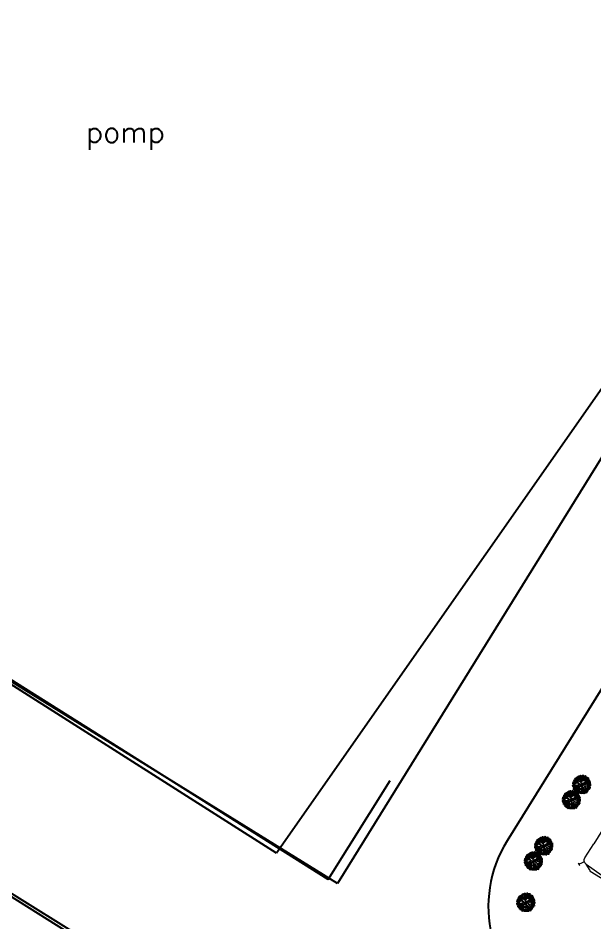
# Model space of a CAD drawing. Header units: metres. Extents: x 324293 to 653279, y 3585589 to 7191434.
# Drawn here: x 334366.3 to 334404.7, y 3600328.6 to 3600388.9 of the extents above; entities that cross this region are included whole.
import ezdxf

# ---------------------------------------------------------------- set-up
doc = ezdxf.new("R2010")
doc.units = ezdxf.units.M
doc.layers.add('andaze', color=1, linetype='Continuous', lineweight=5)
doc.layers.add('tree 1', color=66, linetype='Continuous', lineweight=5)
for name, color, linetype in [('asfalt', 16, 'Continuous'), ('cahman', 80, 'Continuous'), ('divar', 255, 'Continuous'), ('masir', 25, 'Continuous'), ('point pump grid', 44, 'Continuous'), ('sakhteman', 7, 'Continuous'), ('sang jadval', 251, 'Continuous')]:
    doc.layers.add(name, color=color, linetype=linetype)
doc.styles.get("Standard").update_dxf_attribs({"font": 'simplex.shx'})

# ---------------------------------------------------------------- blocks, each defined once
blk = doc.blocks.new('rr')
at = {"layer": 'andaze'}
for p, q in [((334338.372, 3600177.013, 1325.8), (334338.512, 3600177.245, 1325.8)), ((334338.559, 3600177.213, 1325.8), (334338.466, 3600177.277, 1325.8)), ((334338.466, 3600177.277, 1325.8), (334338.527, 3600177.265, 1325.8)), ((334338.527, 3600177.265, 1325.8), (334338.559, 3600177.213, 1325.8)), ((334338.179, 3600177.021, 1325.8), (334337.469, 3600176.697, 1325.8)), ((334338.457, 3600176.926, 1325.8), (334338.894, 3600176.104, 1325.8)), ((334338.741, 3600176.696, 1325.8), (334338.458, 3600176.924, 1325.8)), ((334336.378, 3600176.326, 1325.8), (334336.347, 3600176.272, 1325.8)), ((334336.366, 3600176.213, 1325.8), (334336.378, 3600176.326, 1325.8)), ((334336.76, 3600176.374, 1325.8), (334337.469, 3600176.697, 1325.8)), ((334339.272, 3600175.6, 1325.8), (334338.815, 3600176.602, 1325.8)), ((334336.347, 3600176.272, 1325.8), (334336.366, 3600176.213, 1325.8)), ((334336.639, 3600176.223, 1325.8), (334336.372, 3600176.269, 1325.8)), ((334336.636, 3600175.736, 1325.8), (334336.649, 3600176.1, 1325.8)), ((334336.649, 3600176.102, 1325.8), (334336.982, 3600175.233, 1325.8)), ((334338.912, 3600176.064, 1325.8), (334339.034, 3600176.12, 1325.8)), ((334337.116, 3600174.617, 1325.8), (334336.659, 3600175.619, 1325.8)), ((334338.766, 3600175.725, 1325.8), (334338.059, 3600175.403, 1325.8)), ((334338.372, 3600175.546, 1325.8), (334338.501, 3600175.262, 1325.8)), ((334338.41, 3600175.563, 1325.8), (334338.54, 3600175.279, 1325.8)), ((334338.563, 3600175.533, 1325.8), (334338.448, 3600175.481, 1325.8)), ((334338.735, 3600175.665, 1325.8), (334338.543, 3600175.577, 1325.8)), ((334338.543, 3600175.577, 1325.8), (334338.563, 3600175.533, 1325.8)), ((334338.924, 3600175.554, 1325.8), (334338.633, 3600175.421, 1325.8)), ((334338.768, 3600175.593, 1325.8), (334338.735, 3600175.665, 1325.8)), ((334338.809, 3600175.612, 1325.8), (334338.768, 3600175.593, 1325.8)), ((334338.85, 3600175.52, 1325.8), (334338.809, 3600175.612, 1325.8)), ((334338.865, 3600175.527, 1325.8), (334338.962, 3600175.313, 1325.8)), ((334338.924, 3600175.554, 1325.8), (334339.022, 3600175.34, 1325.8)), ((334339.074, 3600175.438, 1325.8), (334339.24, 3600175.514, 1325.8)), ((334337.001, 3600175.193, 1325.8), (334336.878, 3600175.137, 1325.8)), ((334337.353, 3600175.081, 1325.8), (334338.059, 3600175.403, 1325.8)), ((334337.51, 3600175.007, 1325.8), (334337.455, 3600175.128, 1325.8)), ((334337.708, 3600175.243, 1325.8), (334338.293, 3600173.96, 1325.8)), ((334337.747, 3600175.261, 1325.8), (334338.329, 3600173.984, 1325.8)), ((334338.201, 3600175.35, 1325.8), (334337.791, 3600175.163, 1325.8)), ((334338.401, 3600175.248, 1325.8), (334337.864, 3600175.003, 1325.8)), ((334337.914, 3600175.219, 1325.8), (334337.987, 3600175.059, 1325.8)), ((334338.079, 3600175.412, 1325.8), (334338.483, 3600175.206, 1325.8)), ((334338.342, 3600175.18, 1325.8), (334338.084, 3600175.063, 1325.8)), ((334338.084, 3600175.063, 1325.8), (334338.112, 3600175.002, 1325.8)), ((334338.129, 3600175.435, 1325.8), (334338.484, 3600175.254, 1325.8)), ((334338.342, 3600175.18, 1325.8), (334338.402, 3600175.208, 1325.8)), ((334338.464, 3600174.912, 1325.8), (334338.342, 3600175.18, 1325.8)), ((334338.395, 3600175.223, 1325.8), (334338.424, 3600175.236, 1325.8)), ((334338.402, 3600175.208, 1325.8), (334338.395, 3600175.223, 1325.8)), ((334338.464, 3600174.912, 1325.8), (334338.594, 3600175.058, 1325.8)), ((334338.483, 3600175.206, 1325.8), (334338.689, 3600175.3, 1325.8)), ((334338.484, 3600175.254, 1325.8), (334338.671, 3600175.339, 1325.8)), ((334338.519, 3600175.223, 1325.8), (334338.954, 3600174.269, 1325.8)), ((334338.558, 3600175.24, 1325.8), (334338.995, 3600174.28, 1325.8)), ((334338.6, 3600175.148, 1325.8), (334339.022, 3600175.34, 1325.8)), ((334338.633, 3600175.421, 1325.8), (334338.775, 3600175.11, 1325.8)), ((334338.657, 3600175.021, 1325.8), (334338.784, 3600175.078, 1325.8)), ((334338.771, 3600175.108, 1325.8), (334339.229, 3600175.316, 1325.8)), ((334339.155, 3600174.264, 1325.8), (334338.771, 3600175.108, 1325.8)), ((334339.349, 3600175.052, 1325.8), (334338.891, 3600174.843, 1325.8)), ((334339.229, 3600175.316, 1325.8), (334339.76, 3600174.151, 1325.8)), ((334337.355, 3600174.654, 1325.8), (334337.202, 3600174.585, 1325.8)), ((334337.205, 3600174.646, 1325.8), (334337.547, 3600174.802, 1325.8)), ((334337.271, 3600174.502, 1325.8), (334337.205, 3600174.646, 1325.8)), ((334337.613, 3600174.658, 1325.8), (334337.271, 3600174.502, 1325.8)), ((334337.49, 3600174.998, 1325.8), (334337.51, 3600175.007, 1325.8)), ((334337.574, 3600174.814, 1325.8), (334337.49, 3600174.998, 1325.8)), ((334337.547, 3600174.802, 1325.8), (334337.613, 3600174.658, 1325.8)), ((334337.561, 3600174.808, 1325.8), (334337.847, 3600174.939, 1325.8)), ((334337.626, 3600174.664, 1325.8), (334337.561, 3600174.808, 1325.8)), ((334337.913, 3600174.795, 1325.8), (334337.626, 3600174.664, 1325.8)), ((334337.715, 3600174.63, 1325.8), (334337.873, 3600174.702, 1325.8)), ((334338.026, 3600173.947, 1325.8), (334337.715, 3600174.63, 1325.8)), ((334337.873, 3600174.702, 1325.8), (334338.184, 3600174.019, 1325.8)), ((334338.169, 3600174.778, 1325.8), (334337.965, 3600174.782, 1325.8)), ((334338.112, 3600175.002, 1325.8), (334338.001, 3600174.951, 1325.8)), ((334338.001, 3600174.951, 1325.8), (334338.057, 3600174.83, 1325.8)), ((334338.039, 3600174.6, 1325.8), (334338.672, 3600174.888, 1325.8)), ((334338.057, 3600174.83, 1325.8), (334338.13, 3600174.863, 1325.8)), ((334338.13, 3600174.863, 1325.8), (334338.169, 3600174.778, 1325.8)), ((334338.166, 3600174.658, 1325.8), (334338.209, 3600174.565, 1325.8)), ((334338.169, 3600174.778, 1325.8), (334338.464, 3600174.912, 1325.8)), ((334338.209, 3600174.565, 1325.8), (334338.342, 3600174.625, 1325.8)), ((334338.342, 3600174.625, 1325.8), (334338.399, 3600174.501, 1325.8)), ((334338.594, 3600174.74, 1325.8), (334338.461, 3600174.679, 1325.8)), ((334338.461, 3600174.679, 1325.8), (334338.517, 3600174.555, 1325.8)), ((334338.551, 3600174.834, 1325.8), (334338.594, 3600174.74, 1325.8)), ((334338.844, 3600174.948, 1325.8), (334338.717, 3600174.89, 1325.8)), ((334338.895, 3600174.836, 1325.8), (334338.768, 3600174.778, 1325.8)), ((334337.447, 3600174.493, 1325.8), (334337.641, 3600174.581, 1325.8)), ((334337.764, 3600173.797, 1325.8), (334337.447, 3600174.493, 1325.8)), ((334337.641, 3600174.581, 1325.8), (334337.958, 3600173.885, 1325.8)), ((334338.399, 3600174.501, 1325.8), (334338.328, 3600174.469, 1325.8)), ((334338.328, 3600174.469, 1325.8), (334338.345, 3600174.432, 1325.8)), ((334338.345, 3600174.432, 1325.8), (334338.402, 3600174.458, 1325.8)), ((334338.402, 3600174.458, 1325.8), (334338.415, 3600174.429, 1325.8)), ((334338.415, 3600174.429, 1325.8), (334338.407, 3600174.394, 1325.8)), ((334338.407, 3600174.394, 1325.8), (334338.475, 3600174.338, 1325.8)), ((334338.475, 3600174.338, 1325.8), (334338.504, 3600174.275, 1325.8)), ((334338.504, 3600174.275, 1325.8), (334338.546, 3600174.251, 1325.8)), ((334338.517, 3600174.555, 1325.8), (334338.588, 3600174.588, 1325.8)), ((334338.558, 3600174.226, 1325.8), (334338.543, 3600174.19, 1325.8)), ((334338.543, 3600174.19, 1325.8), (334338.573, 3600174.123, 1325.8)), ((334338.546, 3600174.251, 1325.8), (334338.558, 3600174.226, 1325.8)), ((334338.604, 3600174.551, 1325.8), (334338.548, 3600174.525, 1325.8)), ((334338.548, 3600174.525, 1325.8), (334338.561, 3600174.496, 1325.8)), ((334338.561, 3600174.496, 1325.8), (334338.593, 3600174.479, 1325.8)), ((334338.588, 3600174.588, 1325.8), (334338.604, 3600174.551, 1325.8)), ((334338.593, 3600174.479, 1325.8), (334338.59, 3600174.391, 1325.8)), ((334338.59, 3600174.391, 1325.8), (334338.619, 3600174.328, 1325.8)), ((334338.619, 3600174.328, 1325.8), (334338.61, 3600174.279, 1325.8)), ((334338.61, 3600174.279, 1325.8), (334338.621, 3600174.255, 1325.8)), ((334338.621, 3600174.255, 1325.8), (334338.658, 3600174.242, 1325.8)), ((334338.658, 3600174.242, 1325.8), (334338.688, 3600174.176, 1325.8)), ((334339.452, 3600174.351, 1325.8), (334338.696, 3600174.006, 1325.8)), ((334339.452, 3600174.351, 1325.8), (334342.709, 3600167.206, 1325.8)), ((334339.635, 3600174.426, 1325.8), (334339.455, 3600174.345, 1325.8)), ((334337.958, 3600173.885, 1325.8), (334337.764, 3600173.797, 1325.8)), ((334338.236, 3600173.92, 1325.8), (334337.877, 3600173.756, 1325.8)), ((334337.877, 3600173.756, 1325.8), (334338.002, 3600173.483, 1325.8)), ((334337.939, 3600173.661, 1325.8), (334338.696, 3600174.006, 1325.8)), ((334338.184, 3600174.019, 1325.8), (334338.026, 3600173.947, 1325.8)), ((334338.696, 3600174.006, 1325.8), (334338.938, 3600173.475, 1325.8)), ((334339.76, 3600174.151, 1325.8), (334339.581, 3600174.069, 1325.8)), ((334339.678, 3600173.856, 1325.8), (334340.032, 3600174.018, 1325.8)), ((334340.032, 3600174.018, 1325.8), (334340.517, 3600172.954, 1325.8)), ((334337.939, 3600173.661, 1325.8), (334341.196, 3600166.517, 1325.8)), ((334338.002, 3600173.483, 1325.8), (334338.017, 3600173.491, 1325.8)), ((334338.165, 3600173.167, 1325.8), (334337.811, 3600173.005, 1325.8)), ((334337.811, 3600173.005, 1325.8), (334338.296, 3600171.942, 1325.8)), ((334340.517, 3600172.954, 1325.8), (334340.163, 3600172.793, 1325.8)), ((334339.211, 3600172.877, 1325.8), (334339.404, 3600172.452, 1325.8)), ((334338.296, 3600171.942, 1325.8), (334338.65, 3600172.103, 1325.8)), ((334339.677, 3600171.855, 1325.8), (334340.964, 3600169.032, 1325.8)), ((334341.491, 3600169.879, 1325.8), (334341.845, 3600170.041, 1325.8)), ((334341.845, 3600170.041, 1325.8), (334342.33, 3600168.977, 1325.8)), ((334339.978, 3600169.19, 1325.8), (334339.624, 3600169.028, 1325.8)), ((334339.624, 3600169.028, 1325.8), (334340.109, 3600167.965, 1325.8)), ((334342.33, 3600168.977, 1325.8), (334341.976, 3600168.816, 1325.8)), ((334342.025, 3600168.709, 1325.8), (334342.378, 3600168.87, 1325.8)), ((334342.378, 3600168.87, 1325.8), (334342.863, 3600167.807, 1325.8)), ((334341.236, 3600168.434, 1325.8), (334341.953, 3600166.861, 1325.8)), ((334340.109, 3600167.965, 1325.8), (334340.463, 3600168.126, 1325.8)), ((334340.512, 3600168.019, 1325.8), (334340.158, 3600167.858, 1325.8)), ((334340.158, 3600167.858, 1325.8), (334340.643, 3600166.794, 1325.8)), ((334342.863, 3600167.807, 1325.8), (334342.509, 3600167.645, 1325.8)), ((334340.643, 3600166.794, 1325.8), (334340.996, 3600166.956, 1325.8)), ((334342.709, 3600167.206, 1325.8), (334341.953, 3600166.861, 1325.8)), ((334343.147, 3600166.943, 1325.8), (334342.128, 3600166.478, 1325.8)), ((334342.459, 3600166.962, 1325.8), (334342.584, 3600166.687, 1325.8)), ((334342.556, 3600167.046, 1325.8), (334342.696, 3600166.738, 1325.8)), ((334343.185, 3600166.859, 1325.8), (334343.147, 3600166.943, 1325.8)), ((334341.196, 3600166.517, 1325.8), (334341.953, 3600166.861, 1325.8)), ((334341.418, 3600166.528, 1325.8), (334341.559, 3600166.219, 1325.8)), ((334341.546, 3600166.546, 1325.8), (334341.671, 3600166.27, 1325.8)), ((334342.166, 3600166.394, 1325.8), (334343.185, 3600166.859, 1325.8)), ((334341.109, 3600166.014, 1325.8), (334342.128, 3600166.478, 1325.8)), ((334342.166, 3600166.394, 1325.8), (334341.147, 3600165.93, 1325.8)), ((334341.147, 3600165.93, 1325.8), (334341.109, 3600166.014, 1325.8))]:
    blk.add_line(p, q, dxfattribs=at)
for centre, radius in [((334338.777, 3600175.358, 1325.8), 0.0927), ((334337.708, 3600174.992, 1325.8), 0.0885), ((334339.262, 3600174.741, 1325.8), 0.063), ((334339.024, 3600173.287, 1325.8), 0.0909), ((334339.024, 3600173.287, 1325.8), 0.0726), ((334339.024, 3600173.287, 1325.8), 0)]:
    blk.add_circle(centre, radius, dxfattribs=at)
for centre, radius, start, end in [((334338.268, 3600176.826, 1325.8), 0.215, 28.0173, 114.5058), ((334336.849, 3600176.179, 1325.8), 0.215, 114.5058, 200.9942), ((334338.579, 3600176.495, 1325.8), 0.259, 24.5057, 51.1743), ((334338.652, 3600175.975, 1325.8), 0.275, 294.5057, 28.0173), ((334336.894, 3600175.727, 1325.8), 0.259, 177.8372, 204.5057), ((334338.955, 3600175.439, 1325.8), 0.119, 304.1294, 104.8821), ((334339.213, 3600175.573, 1325.8), 0.0647, 294.5057, 24.5057), ((334337.239, 3600175.331, 1325.8), 0.275, 200.9942, 294.5057), ((334337.175, 3600174.644, 1325.8), 0.0647, 204.5057, 294.5057), ((334338.179, 3600173.833, 1325.8), 0.461, 126.0286, 137.3767), ((334338.179, 3600173.833, 1325.8), 0.461, 94.6871, 104.2502), ((334338.179, 3600173.833, 1325.8), 0.461, 37.0526, 89.0099), ((334339.569, 3600172.091, 1325.8), 2.263, 92.9493, 114.5058), ((334338.179, 3600173.833, 1325.8), 0.461, 172.9098, 255.6385), ((334338.179, 3600173.833, 1325.8), 0.255, 171.198, 191.7904), ((334339.569, 3600172.091, 1325.8), 2.263, 114.5058, 136.0622), ((334338.179, 3600173.833, 1325.8), 0.255, 135.7215, 159.2618), ((334338.179, 3600173.833, 1325.8), 0.255, 76.6113, 95.6895), ((334338.179, 3600173.833, 1325.8), 0.255, 43.2804, 63.2641), ((334339.075, 3600173.176, 1325.8), 0.328, 114.5058, 294.5057), ((334339.075, 3600173.176, 1325.8), 0.328, 294.5057, 114.5058), ((334339.541, 3600172.154, 1325.8), 0.328, 294.5057, 114.5058), ((334339.541, 3600172.154, 1325.8), 0.328, 114.5058, 294.5057), ((334341.1, 3600168.733, 1325.8), 0.328, 294.5057, 114.5058), ((334341.1, 3600168.733, 1325.8), 0.328, 114.5058, 294.5057), ((334341.209, 3600168.494, 1325.8), 1.977, 294.5057, 319.3709), ((334341.209, 3600168.494, 1325.8), 1.977, 269.6406, 294.5057)]:
    blk.add_arc(centre, radius, start, end, dxfattribs=at)
for points in [[(334338.466, 3600177.277, 1325.8), (334338.527, 3600177.265, 1325.8), (334338.559, 3600177.213, 1325.8)], [(334336.378, 3600176.326, 1325.8), (334336.347, 3600176.272, 1325.8), (334336.366, 3600176.213, 1325.8)], [(334338.501, 3600175.262, 1325.8), (334338.54, 3600175.279, 1325.8), (334338.372, 3600175.546, 1325.8), (334338.41, 3600175.563, 1325.8)], [(334338.329, 3600173.984, 1325.8), (334338.293, 3600173.96, 1325.8), (334337.747, 3600175.261, 1325.8), (334337.708, 3600175.243, 1325.8)], [(334338.519, 3600175.223, 1325.8), (334338.558, 3600175.24, 1325.8), (334338.954, 3600174.269, 1325.8), (334338.995, 3600174.28, 1325.8)]]:
    blk.add_solid(points, dxfattribs=at)
blk = doc.blocks.new('ugvhd')
at = {"layer": 'tree 1', "color": 92, "linetype": 'ByBlock'}
for p, q in [((3788.261, 582.217), (3788.176, 582.141)), ((3788.19, 582.198), (3788.286, 582.168)), ((3788.222, 582.224), (3788.231, 582.141)), ((3788.282, 582.249), (3788.292, 582.166)), ((3788.289, 582.202), (3788.299, 582.119)), ((3788.439, 582.234), (3788.354, 582.158)), ((3788.368, 582.216), (3788.464, 582.186)), ((3788.4, 582.241), (3788.409, 582.158)), ((3788.593, 582.221), (3788.507, 582.145)), ((3788.521, 582.202), (3788.618, 582.172)), ((3788.553, 582.228), (3788.563, 582.145)), ((3787.784, 581.725), (3787.698, 581.649)), ((3787.712, 581.707), (3787.809, 581.677)), ((3787.817, 581.619), (3787.732, 581.543)), ((3787.744, 581.732), (3787.754, 581.649)), ((3787.745, 581.6), (3787.842, 581.57)), ((3787.837, 581.897), (3787.751, 581.821)), ((3787.84, 581.81), (3787.755, 581.734)), ((3787.765, 581.878), (3787.862, 581.848)), ((3787.769, 581.791), (3787.865, 581.761)), ((3787.854, 581.676), (3787.769, 581.6)), ((3787.778, 581.626), (3787.787, 581.543)), ((3787.868, 581.727), (3787.782, 581.651)), ((3787.782, 581.657), (3787.879, 581.628)), ((3787.786, 581.628), (3787.936, 581.623)), ((3787.944, 581.623), (3787.789, 581.636)), ((3787.882, 581.697), (3787.791, 581.687)), ((3787.796, 581.708), (3787.893, 581.678)), ((3787.797, 581.904), (3787.807, 581.821)), ((3787.797, 581.697), (3787.848, 581.7)), ((3787.918, 581.692), (3787.799, 581.713)), ((3787.801, 581.817), (3787.81, 581.734)), ((3787.815, 581.683), (3787.824, 581.6)), ((3787.913, 581.736), (3787.817, 581.78)), ((3787.909, 581.852), (3787.824, 581.776)), ((3787.828, 581.734), (3787.838, 581.651)), ((3787.9, 581.814), (3787.838, 581.839)), ((3787.838, 581.833), (3787.934, 581.804)), ((3787.935, 581.914), (3787.849, 581.838)), ((3787.944, 582.031), (3787.858, 581.955)), ((3787.863, 581.895), (3787.96, 581.865)), ((3787.87, 581.859), (3787.879, 581.776)), ((3787.972, 581.862), (3787.871, 581.906)), ((3787.872, 582.012), (3787.969, 581.983)), ((3787.972, 581.865), (3787.882, 581.909)), ((3787.951, 581.623), (3787.887, 581.556)), ((3787.99, 581.865), (3787.889, 581.919)), ((3787.895, 581.921), (3787.905, 581.838)), ((3787.981, 581.6), (3787.895, 581.524)), ((3787.972, 581.814), (3787.9, 581.814)), ((3787.904, 582.038), (3787.914, 581.955)), ((3787.909, 581.582), (3788.006, 581.552)), ((3787.962, 581.7), (3787.913, 581.736)), ((3787.959, 581.7), (3787.918, 581.692)), ((3787.969, 581.811), (3787.931, 581.783)), ((3788.018, 581.745), (3787.932, 581.669)), ((3788.024, 581.591), (3787.939, 581.515)), ((3787.941, 581.607), (3787.951, 581.524)), ((3788.03, 582.106), (3787.945, 582.031)), ((3787.946, 581.727), (3788.043, 581.697)), ((3788.075, 581.667), (3787.951, 581.623)), ((3788.08, 581.667), (3787.954, 581.749)), ((3787.958, 582.088), (3788.055, 582.058)), ((3788.039, 581.746), (3787.959, 581.7)), ((3788.05, 582.031), (3787.965, 581.955)), ((3788.023, 581.911), (3787.972, 581.94)), ((3788.134, 581.862), (3787.972, 581.862)), ((3788.07, 581.757), (3787.972, 581.814)), ((3788.049, 581.754), (3787.972, 581.811)), ((3787.978, 581.752), (3787.988, 581.669)), ((3787.979, 582.012), (3788.075, 581.982)), ((3787.985, 581.598), (3787.994, 581.515)), ((3787.991, 582.114), (3788, 582.031)), ((3788.049, 581.979), (3787.995, 582.038)), ((3788.096, 581.856), (3788.01, 581.78)), ((3788.011, 582.038), (3788.02, 581.955)), ((3788.098, 582.107), (3788.013, 582.032)), ((3788.132, 582.022), (3788.021, 582.058)), ((3788.062, 581.659), (3788.021, 581.548)), ((3788.07, 581.911), (3788.023, 581.911)), ((3788.024, 581.837), (3788.121, 581.807)), ((3788.075, 581.656), (3788.026, 581.55)), ((3788.027, 582.089), (3788.123, 582.059)), ((3788.114, 581.966), (3788.029, 581.891)), ((3788.031, 581.703), (3788.091, 581.672)), ((3788.134, 581.736), (3788.039, 581.746)), ((3788.043, 581.948), (3788.139, 581.918)), ((3788.075, 581.914), (3788.049, 581.979)), ((3788.129, 581.744), (3788.049, 581.754)), ((3788.056, 581.863), (3788.066, 581.78)), ((3788.059, 582.115), (3788.068, 582.032)), ((3788.152, 581.744), (3788.067, 581.818)), ((3788.134, 582.027), (3788.07, 582.107)), ((3788.147, 581.739), (3788.07, 581.757)), ((3788.075, 581.974), (3788.085, 581.891)), ((3788.139, 581.865), (3788.075, 581.914)), ((3788.173, 581.685), (3788.075, 581.667)), ((3788.078, 581.659), (3788.168, 581.679)), ((3788.08, 582.107), (3788.132, 582.04)), ((3788.132, 582.04), (3788.091, 582.118)), ((3788.147, 582.033), (3788.098, 582.123)), ((3788.19, 582.158), (3788.105, 582.082)), ((3788.119, 582.14), (3788.215, 582.11)), ((3788.209, 581.789), (3788.123, 581.713)), ((3788.215, 582.062), (3788.13, 581.986)), ((3788.191, 581.999), (3788.134, 582.027)), ((3788.237, 581.8), (3788.134, 581.862)), ((3788.137, 581.77), (3788.234, 581.741)), ((3788.201, 581.739), (3788.142, 581.739)), ((3788.144, 582.044), (3788.24, 582.014)), ((3788.266, 581.77), (3788.145, 581.852)), ((3788.191, 582.004), (3788.147, 582.033)), ((3788.222, 581.749), (3788.147, 581.739)), ((3788.151, 582.165), (3788.16, 582.082)), ((3788.169, 581.796), (3788.179, 581.713)), ((3788.227, 581.749), (3788.173, 581.685)), ((3788.212, 581.746), (3788.173, 581.685)), ((3788.176, 582.069), (3788.185, 581.986)), ((3788.198, 582.082), (3788.183, 582.112)), ((3788.186, 581.981), (3788.204, 582.107)), ((3788.206, 581.935), (3788.186, 581.981)), ((3788.186, 581.981), (3788.206, 581.914)), ((3788.258, 581.576), (3788.189, 581.504)), ((3788.237, 582.001), (3788.191, 582.004)), ((3788.276, 581.994), (3788.191, 581.999)), ((3788.204, 582.107), (3788.196, 582.164)), ((3788.261, 581.574), (3788.201, 581.504)), ((3788.206, 581.914), (3788.204, 581.826)), ((3788.214, 581.821), (3788.206, 581.935)), ((3788.294, 582.057), (3788.209, 581.981)), ((3788.212, 581.504), (3788.274, 581.576)), ((3788.222, 582.038), (3788.319, 582.008)), ((3788.258, 581.77), (3788.222, 581.749)), ((3788.26, 581.759), (3788.227, 581.749)), ((3788.289, 581.999), (3788.237, 582.001)), ((3788.289, 581.767), (3788.237, 581.8)), ((3788.297, 582.056), (3788.24, 582.174)), ((3788.329, 582.195), (3788.243, 582.119)), ((3788.255, 582.064), (3788.264, 581.981)), ((3788.257, 582.176), (3788.354, 582.146)), ((3788.338, 581.607), (3788.258, 581.576)), ((3788.26, 581.759), (3788.291, 581.687)), ((3788.346, 581.597), (3788.261, 581.574)), ((3788.279, 581.741), (3788.266, 581.77)), ((3788.307, 581.88), (3788.271, 581.945)), ((3788.389, 581.904), (3788.276, 581.994)), ((3788.281, 581.777), (3788.304, 581.878)), ((3788.299, 581.677), (3788.281, 581.764)), ((3788.297, 582.136), (3788.289, 582.187)), ((3788.289, 581.999), (3788.299, 582.063)), ((3788.304, 581.685), (3788.289, 581.767)), ((3788.291, 581.775), (3788.307, 581.88)), ((3788.297, 582.187), (3788.302, 582.138)), ((3788.299, 582.063), (3788.297, 582.136)), ((3788.297, 582.007), (3788.299, 581.989)), ((3788.348, 581.599), (3788.297, 581.672)), ((3788.299, 582.043), (3788.307, 582.19)), ((3788.309, 581.976), (3788.299, 582.043)), ((3788.343, 581.617), (3788.299, 581.677)), ((3788.384, 581.597), (3788.302, 581.525)), ((3788.345, 581.628), (3788.304, 581.685)), ((3788.305, 581.535), (3788.356, 581.605)), ((3788.369, 581.599), (3788.305, 581.535)), ((3788.397, 581.906), (3788.309, 581.976)), ((3788.345, 582.102), (3788.317, 582.187)), ((3788.387, 581.597), (3788.343, 581.617)), ((3788.387, 581.597), (3788.345, 581.628)), ((3788.348, 582.105), (3788.359, 582.195)), ((3788.384, 582.027), (3788.348, 582.105)), ((3788.369, 581.579), (3788.351, 581.476)), ((3788.384, 581.597), (3788.354, 581.471)), ((3788.379, 581.922), (3788.387, 582.025)), ((3788.395, 581.911), (3788.384, 582.027)), ((3788.384, 581.597), (3788.438, 581.713)), ((3788.384, 581.597), (3788.449, 581.705)), ((3788.384, 581.597), (3788.4, 581.553)), ((3788.387, 582.027), (3788.436, 582.195)), ((3788.438, 581.713), (3788.389, 581.904)), ((3788.433, 581.788), (3788.397, 581.906)), ((3788.402, 581.612), (3788.397, 581.597)), ((3788.397, 581.597), (3788.407, 581.556)), ((3788.486, 582.071), (3788.401, 581.995)), ((3788.488, 582.165), (3788.402, 582.089)), ((3788.407, 581.556), (3788.413, 581.597)), ((3788.413, 581.628), (3788.454, 581.697)), ((3788.413, 581.605), (3788.464, 581.638)), ((3788.413, 581.597), (3788.413, 581.628)), ((3788.415, 582.052), (3788.511, 582.022)), ((3788.415, 581.594), (3788.454, 581.625)), ((3788.416, 582.146), (3788.513, 582.116)), ((3788.418, 581.589), (3788.567, 581.473)), ((3788.418, 581.576), (3788.534, 581.488)), ((3788.42, 581.55), (3788.418, 581.576)), ((3788.426, 581.584), (3788.485, 581.633)), ((3788.431, 581.806), (3788.474, 581.95)), ((3788.446, 581.777), (3788.433, 581.788)), ((3788.449, 581.705), (3788.436, 581.775)), ((3788.438, 581.79), (3788.454, 581.852)), ((3788.446, 581.782), (3788.48, 581.96)), ((3788.454, 581.705), (3788.446, 581.777)), ((3788.447, 582.078), (3788.456, 581.995)), ((3788.448, 582.172), (3788.458, 582.089)), ((3788.454, 581.733), (3788.57, 581.8)), ((3788.454, 581.625), (3788.49, 581.638)), ((3788.459, 581.718), (3788.552, 581.78)), ((3788.462, 581.705), (3788.575, 581.795)), ((3788.5, 582.1), (3788.467, 582.192)), ((3788.48, 581.96), (3788.506, 581.997)), ((3788.482, 581.953), (3788.539, 581.971)), ((3788.485, 581.633), (3788.511, 581.633)), ((3788.49, 581.968), (3788.542, 581.973)), ((3788.49, 581.638), (3788.57, 581.638)), ((3788.584, 581.787), (3788.499, 581.711)), ((3788.506, 581.997), (3788.5, 582.1)), ((3788.503, 582.102), (3788.542, 582.172)), ((3788.589, 582.133), (3788.504, 582.058)), ((3788.506, 582.012), (3788.57, 582.061)), ((3788.508, 581.997), (3788.57, 582.058)), ((3788.511, 581.633), (3788.575, 581.587)), ((3788.513, 581.768), (3788.61, 581.738)), ((3788.517, 582.115), (3788.614, 582.085)), ((3788.526, 581.625), (3788.58, 581.636)), ((3788.539, 581.971), (3788.624, 582.009)), ((3788.545, 581.794), (3788.555, 581.711)), ((3788.55, 582.141), (3788.559, 582.058)), ((3788.562, 581.638), (3788.642, 581.669)), ((3788.57, 582.058), (3788.611, 582.148)), ((3788.57, 581.8), (3788.621, 581.806)), ((3788.57, 581.638), (3788.622, 581.628)), ((3788.575, 581.795), (3788.642, 581.8)), ((3788.676, 582.186), (3788.591, 582.11)), ((3788.591, 581.638), (3788.645, 581.669)), ((3788.681, 582.116), (3788.596, 582.041)), ((3788.684, 581.842), (3788.598, 581.766)), ((3788.605, 582.167), (3788.702, 582.137)), ((3788.606, 581.806), (3788.637, 581.875)), ((3788.61, 582.098), (3788.706, 582.068)), ((3788.612, 581.824), (3788.709, 581.794)), ((3788.704, 581.966), (3788.619, 581.891)), ((3788.621, 581.806), (3788.631, 581.839)), ((3788.622, 581.628), (3788.748, 581.638)), ((3788.624, 582.009), (3788.753, 582.069)), ((3788.711, 581.641), (3788.626, 581.565)), ((3788.627, 582.012), (3788.631, 582.045)), ((3788.631, 581.839), (3788.65, 581.922)), ((3788.633, 581.948), (3788.73, 581.918)), ((3788.637, 582.193), (3788.647, 582.11)), ((3788.639, 581.623), (3788.736, 581.593)), ((3788.642, 582.124), (3788.651, 582.041)), ((3788.642, 581.8), (3788.681, 581.816)), ((3788.642, 581.669), (3788.699, 581.765)), ((3788.644, 581.849), (3788.654, 581.766)), ((3788.647, 581.927), (3788.673, 581.999)), ((3788.734, 582.073), (3788.649, 581.997)), ((3788.65, 581.922), (3788.737, 581.963)), ((3788.65, 581.669), (3788.745, 581.718)), ((3788.655, 581.937), (3788.735, 581.96)), ((3788.663, 582.054), (3788.759, 582.024)), ((3788.665, 581.974), (3788.675, 581.891)), ((3788.665, 581.628), (3788.72, 581.625)), ((3788.672, 581.649), (3788.681, 581.565)), ((3788.673, 581.999), (3788.693, 582.027)), ((3788.681, 581.816), (3788.753, 581.87)), ((3788.693, 582.027), (3788.704, 582.097)), ((3788.695, 582.08), (3788.704, 581.997)), ((3788.696, 581.767), (3788.727, 581.909)), ((3788.699, 581.765), (3788.771, 581.811)), ((3788.701, 581.783), (3788.774, 581.814)), ((3788.707, 581.633), (3788.745, 581.612)), ((3788.799, 581.787), (3788.713, 581.711)), ((3788.803, 582.117), (3788.718, 582.041)), ((3788.806, 581.581), (3788.721, 581.506)), ((3788.727, 581.768), (3788.824, 581.738)), ((3788.731, 582.099), (3788.828, 582.069)), ((3788.737, 581.963), (3788.802, 582.03)), ((3788.745, 581.612), (3788.823, 581.607)), ((3788.748, 581.638), (3788.81, 581.721)), ((3788.753, 581.87), (3788.802, 581.955)), ((3788.755, 582.066), (3788.851, 582.037)), ((3788.756, 581.641), (3788.851, 581.651)), ((3788.759, 581.794), (3788.769, 581.711)), ((3788.845, 582.033), (3788.76, 581.957)), ((3788.76, 581.989), (3788.807, 582.022)), ((3788.76, 581.983), (3788.812, 582.012)), ((3788.764, 582.124), (3788.773, 582.041)), ((3788.767, 581.589), (3788.776, 581.506)), ((3788.853, 581.894), (3788.768, 581.819)), ((3788.768, 581.646), (3788.815, 581.726)), ((3788.771, 581.9), (3788.868, 581.87)), ((3788.771, 581.811), (3788.836, 581.819)), ((3788.774, 582.015), (3788.871, 581.985)), ((3788.774, 581.811), (3788.817, 581.888)), ((3788.781, 581.876), (3788.878, 581.846)), ((3788.868, 581.989), (3788.782, 581.914)), ((3788.796, 581.971), (3788.893, 581.941)), ((3788.802, 581.955), (3788.843, 581.986)), ((3788.806, 582.041), (3788.816, 581.957)), ((3788.81, 581.721), (3788.9, 581.785)), ((3788.814, 581.902), (3788.823, 581.819)), ((3788.815, 581.721), (3788.975, 581.703)), ((3788.823, 581.607), (3788.982, 581.579)), ((3788.828, 581.997), (3788.838, 581.914)), ((3788.914, 581.619), (3788.829, 581.543)), ((3788.836, 581.819), (3788.897, 581.901)), ((3788.836, 581.819), (3788.91, 581.886)), ((3788.842, 581.6), (3788.939, 581.57)), ((3788.851, 581.651), (3788.887, 581.648)), ((3788.944, 581.948), (3788.859, 581.872)), ((3788.953, 581.713), (3788.868, 581.637)), ((3788.872, 581.929), (3788.969, 581.899)), ((3788.96, 581.842), (3788.875, 581.766)), ((3788.875, 581.626), (3788.884, 581.543)), ((3788.881, 581.695), (3788.978, 581.665)), ((3788.888, 581.824), (3788.985, 581.794)), ((3788.9, 581.785), (3788.957, 581.788)), ((3788.905, 581.955), (3788.914, 581.872)), ((3788.914, 581.72), (3788.923, 581.637)), ((3788.921, 581.849), (3788.93, 581.766)), ((3789.013, 581.619), (3788.928, 581.543)), ((3788.929, 581.764), (3789.026, 581.734)), ((3789.024, 581.683), (3788.939, 581.607)), ((3788.942, 581.6), (3789.038, 581.57)), ((3788.953, 581.665), (3789.049, 581.635)), ((3788.961, 581.79), (3788.971, 581.707)), ((3788.974, 581.626), (3788.983, 581.543)), ((3788.985, 581.69), (3788.994, 581.607)), ((3787.812, 581.524), (3787.727, 581.448)), ((3787.74, 581.506), (3787.837, 581.476)), ((3787.831, 581.459), (3787.745, 581.383)), ((3787.759, 581.44), (3787.856, 581.41)), ((3787.773, 581.531), (3787.782, 581.448)), ((3787.87, 581.456), (3787.785, 581.38)), ((3787.887, 581.556), (3787.791, 581.509)), ((3787.791, 581.466), (3787.801, 581.383)), ((3787.798, 581.438), (3787.895, 581.408)), ((3787.907, 581.481), (3787.807, 581.496)), ((3787.853, 581.434), (3787.81, 581.424)), ((3787.895, 581.377), (3787.81, 581.301)), ((3787.879, 581.434), (3787.815, 581.416)), ((3787.908, 581.563), (3787.822, 581.487)), ((3787.823, 581.358), (3787.92, 581.328)), ((3787.831, 581.463), (3787.84, 581.38)), ((3787.836, 581.545), (3787.933, 581.515)), ((3787.949, 581.424), (3787.838, 581.357)), ((3787.924, 581.322), (3787.838, 581.246)), ((3787.931, 581.44), (3787.84, 581.437)), ((3787.852, 581.304), (3787.949, 581.274)), ((3787.856, 581.384), (3787.865, 581.301)), ((3787.975, 581.365), (3787.859, 581.329)), ((3787.91, 581.334), (3787.859, 581.324)), ((3787.866, 581.313), (3787.91, 581.334)), ((3787.868, 581.57), (3787.878, 581.487)), ((3787.872, 581.303), (3787.967, 581.36)), ((3788, 581.45), (3787.879, 581.434)), ((3787.884, 581.329), (3787.894, 581.246)), ((3787.969, 581.231), (3787.884, 581.156)), ((3787.898, 581.213), (3787.994, 581.183)), ((3787.99, 581.362), (3787.904, 581.286)), ((3787.969, 581.525), (3787.907, 581.481)), ((3787.918, 581.344), (3788.015, 581.314)), ((3788.013, 581.478), (3787.927, 581.402)), ((3787.93, 581.239), (3787.939, 581.156)), ((3788.029, 581.256), (3787.931, 581.21)), ((3787.941, 581.459), (3788.038, 581.429)), ((3788.029, 581.545), (3787.949, 581.424)), ((3787.95, 581.369), (3787.96, 581.286)), ((3787.953, 581.572), (3788.049, 581.542)), ((3788.038, 581.192), (3787.953, 581.116)), ((3787.966, 581.173), (3788.063, 581.144)), ((3788.052, 581.268), (3787.967, 581.192)), ((3788.026, 581.55), (3787.969, 581.525)), ((3787.973, 581.485), (3787.983, 581.402)), ((3788.078, 581.357), (3787.975, 581.365)), ((3787.981, 581.249), (3788.077, 581.219)), ((3788.15, 581.499), (3787.998, 581.517)), ((3787.999, 581.199), (3788.008, 581.116)), ((3788.057, 581.44), (3788, 581.45)), ((3788.06, 581.437), (3788, 581.398)), ((3788.013, 581.275), (3788.022, 581.192)), ((3788.047, 581.282), (3788.016, 581.13)), ((3788.07, 581.318), (3788.021, 581.12)), ((3788.021, 581.184), (3788.031, 581.101)), ((3788.108, 581.42), (3788.023, 581.344)), ((3788.109, 581.143), (3788.024, 581.067)), ((3788.065, 581.321), (3788.029, 581.256)), ((3788.036, 581.402), (3788.133, 581.372)), ((3788.13, 581.114), (3788.044, 581.039)), ((3788.131, 581.233), (3788.045, 581.157)), ((3788.106, 581.494), (3788.057, 581.44)), ((3788.059, 581.215), (3788.156, 581.185)), ((3788.109, 581.334), (3788.065, 581.321)), ((3788.151, 581.33), (3788.065, 581.254)), ((3788.121, 581.122), (3788.067, 581.089)), ((3788.069, 581.427), (3788.078, 581.344)), ((3788.07, 581.15), (3788.079, 581.067)), ((3788.145, 581.318), (3788.075, 581.239)), ((3788.127, 581.396), (3788.078, 581.357)), ((3788.079, 581.312), (3788.176, 581.282)), ((3788.165, 581.501), (3788.08, 581.425)), ((3788.083, 581.354), (3788.127, 581.386)), ((3788.169, 581.1), (3788.084, 581.024)), ((3788.09, 581.122), (3788.1, 581.039)), ((3788.093, 581.482), (3788.19, 581.453)), ((3788.098, 581.081), (3788.194, 581.052)), ((3788.127, 581.386), (3788.101, 581.334)), ((3788.201, 581.504), (3788.106, 581.494)), ((3788.107, 581.181), (3788.204, 581.151)), ((3788.137, 581.393), (3788.109, 581.334)), ((3788.111, 581.337), (3788.121, 581.254)), ((3788.312, 581.182), (3788.121, 581.122)), ((3788.126, 581.508), (3788.135, 581.425)), ((3788.204, 581.427), (3788.127, 581.396)), ((3788.128, 581.153), (3788.224, 581.123)), ((3788.13, 581.107), (3788.139, 581.024)), ((3788.134, 581.128), (3788.328, 581.197)), ((3788.209, 581.422), (3788.137, 581.393)), ((3788.158, 581.084), (3788.14, 581.058)), ((3788.207, 581.501), (3788.145, 581.318)), ((3788.165, 581.197), (3788.158, 581.084)), ((3788.235, 581.28), (3788.165, 581.197)), ((3788.282, 581.141), (3788.197, 581.065)), ((3788.245, 581.432), (3788.204, 581.427)), ((3788.24, 581.416), (3788.209, 581.422)), ((3788.294, 581.09), (3788.209, 581.015)), ((3788.222, 581.072), (3788.319, 581.042)), ((3788.313, 581.167), (3788.227, 581.091)), ((3788.307, 581.104), (3788.227, 581.017)), ((3788.316, 581.029), (3788.23, 580.953)), ((3788.248, 581.354), (3788.235, 581.28)), ((3788.248, 581.21), (3788.235, 581.115)), ((3788.237, 581.285), (3788.248, 581.21)), ((3788.24, 581.432), (3788.248, 581.354)), ((3788.243, 581.148), (3788.252, 581.065)), ((3788.286, 581.471), (3788.245, 581.434)), ((3788.274, 581.455), (3788.245, 581.432)), ((3788.245, 581.019), (3788.294, 581.084)), ((3788.248, 581.344), (3788.25, 581.429)), ((3788.255, 581.098), (3788.264, 581.015)), ((3788.307, 581.102), (3788.256, 581.014)), ((3788.273, 581.174), (3788.283, 581.091)), ((3788.292, 581.465), (3788.274, 581.455)), ((3788.276, 581.036), (3788.286, 580.953)), ((3788.299, 581.538), (3788.286, 581.471)), ((3788.302, 581.525), (3788.292, 581.465)), ((3788.303, 581.081), (3788.4, 581.052)), ((3788.315, 581.182), (3788.307, 581.104)), ((3788.4, 581.165), (3788.314, 581.089)), ((3788.4, 581.033), (3788.314, 580.957)), ((3788.356, 581.228), (3788.315, 581.182)), ((3788.407, 581.123), (3788.322, 581.047)), ((3788.335, 581.107), (3788.345, 581.024)), ((3788.354, 581.471), (3788.369, 581.406)), ((3788.377, 581.298), (3788.354, 581.233)), ((3788.354, 581.233), (3788.359, 581.169)), ((3788.364, 581.403), (3788.359, 581.365)), ((3788.359, 581.365), (3788.372, 581.293)), ((3788.359, 581.169), (3788.392, 581.115)), ((3788.36, 581.04), (3788.37, 580.957)), ((3788.372, 581.396), (3788.361, 581.367)), ((3788.361, 581.367), (3788.379, 581.303)), ((3788.387, 581.553), (3788.364, 581.473)), ((3788.364, 581.473), (3788.374, 581.411)), ((3788.451, 581.119), (3788.365, 581.043)), ((3788.369, 581.406), (3788.4, 581.388)), ((3788.374, 581.411), (3788.41, 581.393)), ((3788.392, 581.115), (3788.377, 581.055)), ((3788.377, 581.055), (3788.384, 581.001)), ((3788.379, 581.303), (3788.454, 581.267)), ((3788.379, 581.1), (3788.476, 581.07)), ((3788.395, 581.115), (3788.446, 581.006)), ((3788.4, 581.553), (3788.539, 581.465)), ((3788.4, 581.388), (3788.498, 581.36)), ((3788.41, 581.393), (3788.485, 581.37)), ((3788.411, 581.126), (3788.421, 581.043)), ((3788.531, 581.478), (3788.42, 581.55)), ((3788.457, 581.179), (3788.428, 581.117)), ((3788.431, 581.112), (3788.428, 581.004)), ((3788.515, 581.178), (3788.43, 581.102)), ((3788.464, 581.182), (3788.431, 581.112)), ((3788.534, 581.488), (3788.433, 581.553)), ((3788.443, 581.16), (3788.54, 581.13)), ((3788.454, 581.267), (3788.464, 581.182)), ((3788.459, 581.202), (3788.457, 581.179)), ((3788.464, 581.182), (3788.488, 581.122)), ((3788.565, 581.388), (3788.47, 581.375)), ((3788.476, 581.185), (3788.485, 581.102)), ((3788.564, 581.052), (3788.478, 580.976)), ((3788.488, 581.122), (3788.586, 581.04)), ((3788.492, 581.033), (3788.589, 581.003)), ((3788.583, 581.402), (3788.497, 581.326)), ((3788.498, 581.37), (3788.552, 581.326)), ((3788.498, 581.36), (3788.549, 581.318)), ((3788.5, 581.37), (3788.565, 581.388)), ((3788.511, 581.383), (3788.608, 581.353)), ((3788.544, 581.19), (3788.516, 581.058)), ((3788.516, 581.058), (3788.534, 581.019)), ((3788.524, 581.059), (3788.534, 580.976)), ((3788.567, 581.473), (3788.531, 581.478)), ((3788.539, 581.465), (3788.588, 581.462)), ((3788.549, 581.318), (3788.544, 581.19)), ((3788.633, 581.319), (3788.547, 581.243)), ((3788.555, 581.324), (3788.603, 581.246)), ((3788.642, 581.132), (3788.556, 581.056)), ((3788.561, 581.3), (3788.658, 581.27)), ((3788.568, 581.199), (3788.665, 581.169)), ((3788.57, 581.114), (3788.667, 581.084)), ((3788.575, 581.473), (3788.601, 581.473)), ((3788.588, 581.462), (3788.621, 581.421)), ((3788.593, 581.326), (3788.603, 581.243)), ((3788.598, 581.236), (3788.603, 581.156)), ((3788.601, 581.473), (3788.655, 581.486)), ((3788.611, 581.045), (3788.601, 581.151)), ((3788.602, 581.139), (3788.612, 581.056)), ((3788.603, 581.246), (3788.611, 581.169)), ((3788.603, 581.156), (3788.622, 581.048)), ((3788.609, 581.169), (3788.629, 581.048)), ((3788.611, 581.169), (3788.717, 581.107)), ((3788.613, 581.458), (3788.631, 581.421)), ((3788.616, 581.458), (3788.668, 581.483)), ((3788.619, 581.419), (3788.624, 581.334)), ((3788.706, 581.471), (3788.621, 581.395)), ((3788.621, 581.421), (3788.737, 581.37)), ((3788.624, 581.334), (3788.673, 581.295)), ((3788.635, 581.334), (3788.627, 581.416)), ((3788.714, 581.053), (3788.629, 580.977)), ((3788.716, 581.227), (3788.63, 581.151)), ((3788.631, 581.421), (3788.735, 581.378)), ((3788.635, 581.453), (3788.731, 581.423)), ((3788.642, 581.035), (3788.739, 581.005)), ((3788.644, 581.208), (3788.741, 581.178)), ((3788.655, 581.486), (3788.753, 581.543)), ((3788.667, 581.478), (3788.676, 581.395)), ((3788.668, 581.483), (3788.75, 581.535)), ((3788.755, 581.146), (3788.669, 581.07)), ((3788.673, 581.295), (3788.701, 581.205)), ((3788.675, 581.061), (3788.684, 580.977)), ((3788.676, 581.234), (3788.686, 581.151)), ((3788.681, 581.288), (3788.784, 581.259)), ((3788.683, 581.127), (3788.78, 581.098)), ((3788.686, 581.295), (3788.789, 581.262)), ((3788.783, 581.351), (3788.697, 581.275)), ((3788.783, 581.296), (3788.697, 581.22)), ((3788.701, 581.205), (3788.766, 581.156)), ((3788.711, 581.332), (3788.808, 581.303)), ((3788.711, 581.277), (3788.808, 581.248)), ((3788.715, 581.153), (3788.725, 581.07)), ((3788.73, 581.367), (3788.812, 581.311)), ((3788.735, 581.563), (3788.831, 581.533)), ((3788.735, 581.378), (3788.861, 581.362)), ((3788.737, 581.37), (3788.869, 581.372)), ((3788.743, 581.358), (3788.753, 581.275)), ((3788.743, 581.303), (3788.753, 581.22)), ((3788.75, 581.535), (3788.82, 581.522)), ((3788.836, 581.167), (3788.75, 581.091)), ((3788.838, 581.238), (3788.752, 581.162)), ((3788.753, 581.543), (3788.812, 581.53)), ((3788.764, 581.148), (3788.861, 581.119)), ((3788.766, 581.219), (3788.863, 581.19)), ((3788.789, 581.262), (3788.825, 581.207)), ((3788.796, 581.174), (3788.806, 581.091)), ((3788.798, 581.245), (3788.808, 581.162)), ((3788.893, 581.316), (3788.808, 581.24)), ((3788.812, 581.53), (3788.943, 581.543)), ((3788.812, 581.311), (3788.864, 581.244)), ((3788.898, 581.512), (3788.813, 581.436)), ((3788.82, 581.522), (3788.925, 581.478)), ((3788.918, 581.47), (3788.822, 581.517)), ((3788.822, 581.298), (3788.918, 581.268)), ((3788.826, 581.494), (3788.923, 581.464)), ((3788.936, 581.553), (3788.828, 581.532)), ((3788.854, 581.323), (3788.863, 581.24)), ((3788.859, 581.519), (3788.868, 581.436)), ((3788.944, 581.386), (3788.859, 581.31)), ((3788.861, 581.362), (3788.902, 581.297)), ((3788.869, 581.372), (3788.957, 581.401)), ((3788.872, 581.367), (3788.969, 581.337)), ((3788.975, 581.557), (3788.89, 581.481)), ((3788.985, 581.479), (3788.9, 581.403)), ((3788.904, 581.538), (3789, 581.508)), ((3788.905, 581.393), (3788.914, 581.31)), ((3788.914, 581.46), (3789.011, 581.43)), ((3788.964, 581.458), (3788.918, 581.47)), ((3788.969, 581.465), (3788.921, 581.476)), ((3788.925, 581.478), (3788.975, 581.476)), ((3788.936, 581.564), (3788.945, 581.481)), ((3788.985, 581.548), (3788.936, 581.553)), ((3788.943, 581.543), (3788.982, 581.53)), ((3788.946, 581.486), (3788.956, 581.403)), ((3788.985, 581.54), (3788.954, 581.545)), ((3789.04, 581.517), (3788.955, 581.441)), ((3789.001, 581.524), (3789.01, 581.441))]:
    blk.add_line(p, q, dxfattribs=at)
at = {"layer": 'tree 1', "color": 92}
blk.add_circle((3788.394, 581.591), 0.6, dxfattribs=at)

msp = doc.modelspace()

# ---------------------------------------------------------------- linework, layer by layer
at = {"layer": 'divar', "elevation": 1313.14403, "flags": 128}
msp.add_lwpolyline([(334383.5446, 3600333.24), (334338.2279, 3600362.053), (334376.664, 3600423.533), (334425.5089, 3600393.245), (334383.5446, 3600333.24)], dxfattribs=at)
at = {"layer": 'masir'}
for p, q in [((334430.85959, 3600385.66058, 1313.25213), (334398.89451, 3600334.0617, 1313.25213)), ((334340.73321, 3600346.14337, 3965.58973), (334403.52208, 3600307.24589, 1313.25213))]:
    msp.add_line(p, q, dxfattribs=at)
at = {"layer": 'masir', "extrusion": (-0.001051, 0.000651144, 0.999999)}
msp.add_arc((334407.18844, 3600328.27487, 3306.10285), 8.35, 148.2221437, 238.1925187, dxfattribs=at)
at = {"layer": 'point pump grid'}
for p, q in [((334425.90599, 3600393.07183, 1313.25213), (334387.60819, 3600331.218, 1313.25213)), ((334387.60819, 3600331.218, 1313.25213), (334348.15925, 3600355.66494, 1313.25213))]:
    msp.add_line(p, q, dxfattribs=at)
at = {"layer": 'sakhteman', "elevation": 1314.24763, "flags": 128}
for points in [[(334386.9779, 3600331.498), (334338.372, 3600362.107), (334358.80899, 3600394.66492)], [(334386.9779, 3600331.498), (334391.1066, 3600338.087)]]:
    msp.add_lwpolyline(points, dxfattribs=at)
at = {"layer": 'sang jadval', "elevation": 1314.58063, "flags": 128}
msp.add_lwpolyline([(334330.5279, 3600352.436), (334343.688, 3600344.297), (334402.5195, 3600307.286)], dxfattribs=at)

# ---------------------------------------------------------------- block references
at = {"layer": 'andaze', "extrusion": (-0.000598746, -0.001021, 0.999999), "xscale": -1.416032679245217, "yscale": 1.416032680355205, "zscale": 1.416032679622287, "rotation": 82.40428232139374}
msp.add_blockref('rr', (5450220.95705, 3395751.94312, -3115.70264), dxfattribs=at)
at = {"layer": 'cahman', "lineweight": 40, "extrusion": (0.000384589, 0.0004825, 1), "xscale": -0.9659750927401528, "yscale": 0.9659750929107941, "zscale": 0.9659750930138936, "rotation": 58.22240189210668}
for p in [(336808.09475, 3603151.76969, 3179.08059), (336807.40876, 3603150.75433, 3179.08059), (336805.05852, 3603147.04572, 4504.81868), (336804.37254, 3603146.03036, 4504.81868), (336804.37668, 3603143.91799, 3179.01677)]:
    msp.add_blockref('ugvhd', p, dxfattribs=at)

# ---------------------------------------------------------------- texts
at = {"layer": 'asfalt', "color": 0, "insert": (334370.842, 3600381.99271, -12.91667), "char_height": 1.409454, "attachment_point": 1}
msp.add_mtext_dynamic_manual_height_columns('pomp', width=100.1269581, gutter_width=1, heights=[0], dxfattribs=at)

doc.saveas('drawing.dxf')
